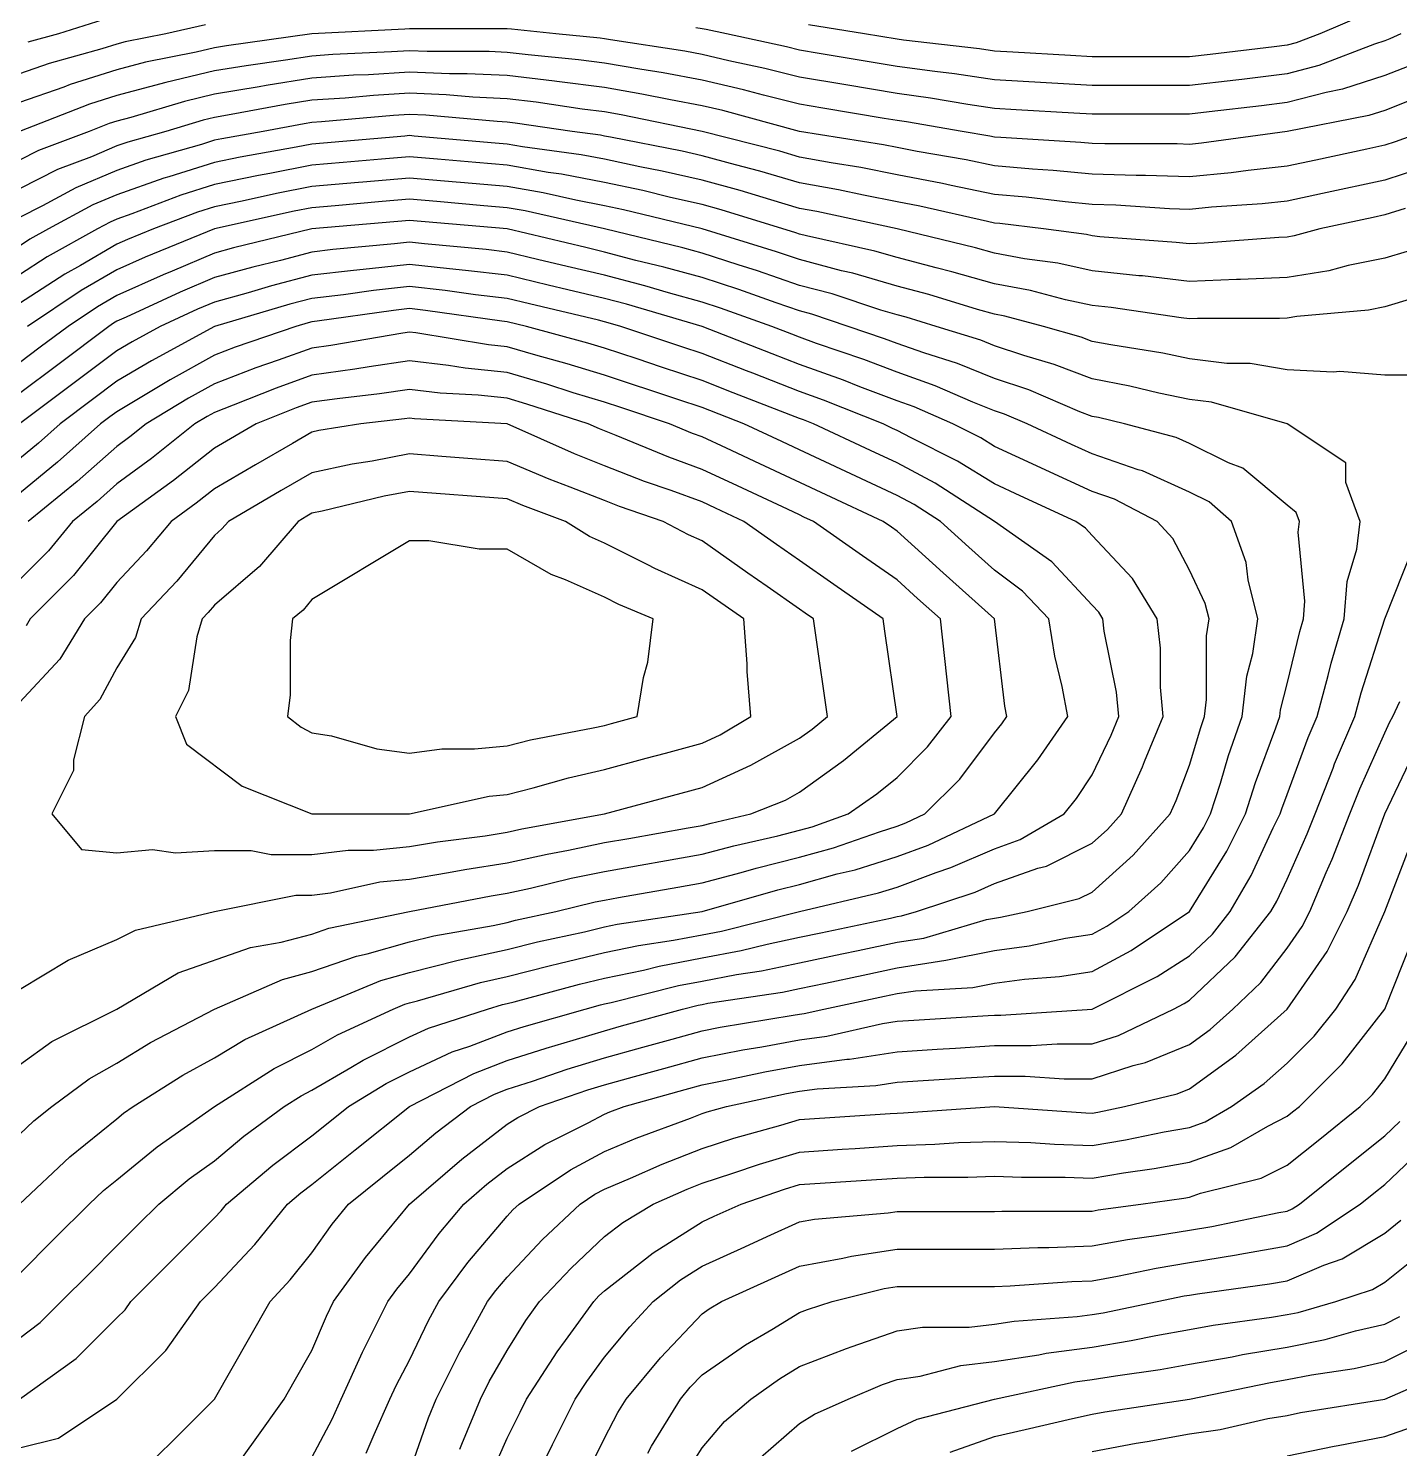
# Model space of a CAD drawing. Header units: inches. Extents: x 794995 to 811195, y 2485918 to 2508058.
# Drawn here: x 806457.9 to 806879.7, y 2499403.1 to 2499840 of the extents above; entities that cross this region are included whole.
import ezdxf

# ---------------------------------------------------------------- set-up
doc = ezdxf.new("R2010")
doc.units = ezdxf.units.IN
doc.header["$MEASUREMENT"] = 0
doc.layers.add('contour', color=7, linetype='Continuous')

msp = doc.modelspace()

# ---------------------------------------------------------------- linework, layer by layer
at = {"layer": 'contour'}
for points in [[(806480.87, 2499842.65), (806467.16, 2499838.36), (806457.77, 2499835.75)], [(806869.16, 2499844.36), (806855.16, 2499838.36), (806847.95, 2499835.57), (806845.16, 2499834.83), (806841.16, 2499834.36), (806821.47, 2499832.05), (806815.16, 2499831.3), (806785.16, 2499831.3), (806778.49, 2499831.69), (806760.78, 2499832.74), (806755.16, 2499833.07), (806750.54, 2499833.75), (806727.09, 2499836.43), (806725.16, 2499836.7), (806715.16, 2499838.36), (806697.89, 2499841.09)], [(806512.37, 2499841.15), (806500.16, 2499838.36), (806487.66, 2499835.86), (806485.16, 2499835.2), (806480.54, 2499833.75), (806464.29, 2499829.23), (806455.16, 2499826.01)], [(806884.39, 2499829.13), (806875.16, 2499825.5), (806862.19, 2499821.33), (806857.16, 2499820.36), (806845.16, 2499817.19), (806837.26, 2499816.26), (806821.16, 2499814.36), (806815.16, 2499813.66), (806785.16, 2499813.66), (806779.53, 2499813.99), (806761.83, 2499815.03), (806755.16, 2499815.42), (806746.88, 2499816.64), (806735.4, 2499818.61), (806725.16, 2499820.03), (806709.44, 2499822.65), (806695.16, 2499825.03), (806684.49, 2499827.69), (806673.44, 2499830.09), (806665.16, 2499832.05), (806659.83, 2499833.03), (806636.98, 2499836.54), (806635.16, 2499836.86), (806633.83, 2499837.03), (806620.16, 2499838.36), (806606.55, 2499839.76), (806605.16, 2499839.86), (806603.62, 2499839.9), (806576.7, 2499839.9), (806575.16, 2499839.94), (806573.7, 2499839.82), (806545.16, 2499838.36), (806518.83, 2499834.69), (806515.16, 2499834.08), (806509.53, 2499832.74), (806493.91, 2499829.61), (806485.16, 2499827.31), (806470.76, 2499822.76), (806468.79, 2499822), (806455.16, 2499817.19)], [(806880.16, 2499838.36), (806876.7, 2499836.82), (806875.16, 2499836.22), (806872, 2499835.2), (806854.93, 2499828.59), (806845.16, 2499826.01), (806831.16, 2499824.36), (806829.37, 2499824.15), (806815.16, 2499822.48), (806785.16, 2499822.48), (806755.16, 2499824.24), (806742.85, 2499826.05), (806736.77, 2499826.75), (806725.16, 2499828.36), (806716.59, 2499829.79), (806701.16, 2499832.36), (806695.16, 2499833.36), (806691.16, 2499834.36), (806672.66, 2499838.36), (806666.46, 2499839.67), (806665.16, 2499839.94), (806663.28, 2499840.24)], [(806885.75, 2499818.95), (806875.16, 2499814.79), (806870.29, 2499813.23), (806845.16, 2499808.36), (806818.8, 2499804.72), (806815.16, 2499804.36), (806811.29, 2499804.49), (806789.03, 2499804.49), (806785.16, 2499804.61), (806781.73, 2499804.93), (806757.09, 2499806.43), (806755.16, 2499806.6), (806753.7, 2499806.9), (806745.16, 2499808.36), (806728.08, 2499811.29), (806725.16, 2499811.69), (806721.16, 2499812.36), (806702.3, 2499815.5), (806695.16, 2499816.69), (806684.05, 2499819.47), (806677.92, 2499821.13), (806665.16, 2499824.15), (806653.16, 2499826.36), (806646.07, 2499827.45), (806635.16, 2499829.36), (806627.16, 2499830.36), (806611.64, 2499831.87), (806605.16, 2499832.65), (806599.7, 2499832.91), (806580.61, 2499832.91), (806575.16, 2499833.14), (806569.58, 2499832.78), (806551.54, 2499831.98), (806545.16, 2499831.54), (806537.05, 2499830.25), (806524.96, 2499828.57), (806515.16, 2499826.93), (806500.16, 2499823.36), (806485.16, 2499819.41), (806476.76, 2499816.76), (806455.16, 2499808.36)], [(806887.16, 2499808.36), (806878.4, 2499805.12), (806875.16, 2499804.08), (806869.7, 2499802.91), (806853.98, 2499799.54), (806845.16, 2499797.65), (806833.16, 2499796.36), (806827.89, 2499795.63), (806815.16, 2499794.36), (806801.61, 2499794.81), (806798.71, 2499794.81), (806785.16, 2499795.24), (806773.16, 2499796.36), (806766.77, 2499796.75), (806755.16, 2499797.77), (806746.38, 2499799.58), (806731.37, 2499802.15), (806725.16, 2499803.36), (806720.97, 2499804.18), (806695.16, 2499808.36), (806671.54, 2499814.74), (806665.16, 2499816.26), (806655.48, 2499818.04), (806646.65, 2499819.85), (806635.16, 2499821.86), (806620.49, 2499823.69), (806619.75, 2499823.77), (806605.16, 2499825.5), (806592.89, 2499826.09), (806587.43, 2499826.09), (806575.16, 2499826.62), (806562.6, 2499825.8), (806557.92, 2499825.6), (806545.16, 2499824.72), (806531.04, 2499822.48), (806528.87, 2499822.08), (806515.16, 2499819.79), (806505.93, 2499817.59), (806489.45, 2499812.65), (806485.16, 2499811.52), (806482.76, 2499810.76), (806476.59, 2499808.36), (806461.04, 2499802.48), (806455.16, 2499799.54)], [(806886.51, 2499797.01), (806875.16, 2499793.36), (806856.07, 2499789.27), (806845.16, 2499786.93), (806837.42, 2499786.1), (806821.83, 2499785.03), (806815.16, 2499784.36), (806808.95, 2499784.57), (806792.43, 2499785.63), (806785.16, 2499785.86), (806776.88, 2499786.64), (806764.89, 2499788.09), (806755.16, 2499788.95), (806741.83, 2499791.7), (806739.11, 2499792.31), (806725.16, 2499795.03), (806714, 2499797.2), (806704.84, 2499798.68), (806695.16, 2499800.47), (806689.04, 2499802.24), (806665.16, 2499808.36), (806640.27, 2499813.47), (806635.16, 2499814.36), (806628.3, 2499815.22), (806614.09, 2499817.3), (806605.16, 2499818.36), (806594.66, 2499818.86), (806586.41, 2499819.61), (806575.16, 2499820.1), (806564.14, 2499819.38), (806555.4, 2499818.61), (806545.16, 2499817.91), (806536.92, 2499816.6), (806520.3, 2499813.5), (806515.16, 2499812.65), (806511.7, 2499811.82), (806500.16, 2499808.36), (806488.49, 2499805.03), (806485.16, 2499803.86), (806477.33, 2499800.54), (806466.92, 2499796.6), (806455.16, 2499790.71)], [(806881.47, 2499784.68), (806875.16, 2499782.65), (806871.63, 2499781.89), (806855.16, 2499778.36), (806847.3, 2499776.22), (806845.16, 2499775.86), (806842.55, 2499775.75), (806819.6, 2499773.92), (806815.16, 2499773.75), (806811.02, 2499774.22), (806787.56, 2499775.96), (806785.16, 2499776.22), (806783.39, 2499776.6), (806770.16, 2499778.36), (806756.78, 2499779.98), (806755.16, 2499780.13), (806752.94, 2499780.58), (806732.14, 2499785.34), (806725.16, 2499786.69), (806714.81, 2499788.71), (806707.16, 2499790.36), (806695.16, 2499792.57), (806682.91, 2499796.12), (806675.5, 2499798.02), (806665.16, 2499800.86), (806659.04, 2499802.24), (806636.98, 2499806.54), (806635.16, 2499806.93), (806633.96, 2499807.16), (806625.16, 2499808.36), (806607.71, 2499810.91), (806605.16, 2499811.22), (806602.16, 2499811.36), (806580.16, 2499813.36), (806575.16, 2499813.58), (806570.26, 2499813.26), (806548.08, 2499811.29), (806545.16, 2499811.09), (806542.81, 2499810.71), (806530.16, 2499808.36), (806517.42, 2499806.1), (806515.16, 2499805.63), (806511.16, 2499804.36), (806494.05, 2499799.47), (806485.16, 2499796.36), (806472.53, 2499790.99), (806462.22, 2499785.42), (806455.16, 2499781.89)], [(806882.08, 2499771.44), (806875.16, 2499769.36), (806863.91, 2499767.11), (806858.02, 2499765.5), (806845.16, 2499763.36), (806830.76, 2499762.76), (806829.56, 2499762.76), (806815.16, 2499762.21), (806800.68, 2499763.88), (806799.56, 2499763.96), (806785.16, 2499765.5), (806774.57, 2499767.77), (806764.39, 2499769.13), (806755.16, 2499770.86), (806749.31, 2499772.51), (806725.16, 2499778.36), (806700.49, 2499783.69), (806695.16, 2499784.68), (806686.27, 2499787.25), (806676.92, 2499790.13), (806665.16, 2499793.36), (806652.91, 2499796.12), (806646.07, 2499797.45), (806635.16, 2499799.79), (806627.96, 2499801.16), (806609.9, 2499803.62), (806605.16, 2499804.45), (806601.56, 2499804.76), (806576.59, 2499806.93), (806575.16, 2499807.06), (806573.73, 2499806.93), (806548.76, 2499804.76), (806545.16, 2499804.45), (806540.29, 2499803.5), (806523.08, 2499800.44), (806515.16, 2499798.82), (806501.16, 2499794.36), (806499.6, 2499793.92), (806485.16, 2499788.86), (806477.79, 2499785.73), (806464.16, 2499778.36), (806458.37, 2499775.15), (806455.16, 2499773.07)], [(806883.73, 2499756.93), (806875.16, 2499754.36), (806870.16, 2499753.36), (806848.16, 2499751.36), (806845.16, 2499750.86), (806842.76, 2499750.76), (806817.56, 2499750.76), (806815.16, 2499750.67), (806812.55, 2499750.97), (806790.97, 2499754.17), (806785.16, 2499754.79), (806776.98, 2499756.54), (806766.21, 2499759.41), (806755.16, 2499761.49), (806741.99, 2499765.19), (806737.16, 2499766.36), (806725.16, 2499769.54), (806718.34, 2499771.54), (806697.3, 2499776.22), (806695.16, 2499776.78), (806693.98, 2499777.18), (806671.04, 2499784.24), (806665.16, 2499785.86), (806655.48, 2499788.04), (806646.92, 2499790.13), (806635.16, 2499792.65), (806621.96, 2499795.16), (806617.79, 2499795.73), (806605.16, 2499797.93), (806595.56, 2499798.76), (806583.73, 2499799.79), (806575.16, 2499800.54), (806566.59, 2499799.79), (806554.76, 2499798.76), (806545.16, 2499797.93), (806532.19, 2499795.39), (806528.74, 2499794.78), (806515.16, 2499792), (806504.81, 2499788.71), (806489.77, 2499782.98), (806485.16, 2499781.36), (806483.05, 2499780.47), (806479.16, 2499778.36), (806463.73, 2499769.79), (806455.16, 2499764.24)], [(806905.16, 2499733.36), (806875.16, 2499733.36), (806861.31, 2499734.51), (806859.28, 2499734.24), (806845.16, 2499735.03), (806833.73, 2499736.93), (806826.59, 2499736.93), (806815.16, 2499738.36), (806806.88, 2499740.09), (806790.87, 2499742.65), (806785.16, 2499743.75), (806781.83, 2499745.03), (806770.16, 2499748.36), (806758.32, 2499751.52), (806755.16, 2499752.11), (806749.94, 2499753.58), (806734.93, 2499758.13), (806725.16, 2499760.71), (806711.52, 2499764.72), (806708.02, 2499765.5), (806695.16, 2499768.89), (806688.1, 2499771.3), (806665.16, 2499778.36), (806641.04, 2499784.24), (806635.16, 2499785.5), (806626.34, 2499787.19), (806616.27, 2499789.47), (806605.16, 2499791.4), (806590.87, 2499792.65), (806589.56, 2499792.76), (806575.16, 2499794.01), (806560.76, 2499792.76), (806559.44, 2499792.65), (806545.16, 2499791.4), (806534.25, 2499789.27), (806523.73, 2499786.93), (806515.16, 2499785.18), (806509.99, 2499783.53), (806496.41, 2499778.36), (806488.43, 2499775.09), (806485.16, 2499773.62), (806473.91, 2499767.11), (806469.09, 2499764.43), (806455.16, 2499755.42)], [(806515.16, 2499388.36), (806527.66, 2499405.86), (806536.59, 2499418.36), (806539.7, 2499423.82), (806545.16, 2499433.36), (806549.6, 2499443.92), (806551.83, 2499448.36), (806561.61, 2499461.91), (806575.16, 2499478.36), (806591.31, 2499492.21), (806605.16, 2499502.91), (806608.49, 2499505.03), (806615.16, 2499508.36), (806630.05, 2499513.47), (806635.16, 2499515.03), (806644.39, 2499517.59), (806653.42, 2499520.1), (806665.16, 2499523.36), (806677.72, 2499525.8), (806683.55, 2499526.75), (806695.16, 2499528.89), (806703.53, 2499529.99), (806720.71, 2499533.92), (806725.16, 2499534.61), (806728.69, 2499534.83), (806753.16, 2499536.36), (806755.16, 2499536.49), (806757.03, 2499536.49), (806785.16, 2499538.36), (806805.16, 2499548.36), (806815.16, 2499554.72), (806822.14, 2499561.38), (806827.66, 2499568.36), (806834.11, 2499579.41), (806840.87, 2499594.08), (806843.02, 2499598.36), (806843.54, 2499599.98), (806845.16, 2499604.36), (806851.64, 2499621.87), (806854.39, 2499628.36), (806857.79, 2499640.99), (806858.71, 2499644.81), (806862.66, 2499658.36), (806863.62, 2499669.9), (806866.59, 2499679.79), (806867.66, 2499688.36), (806863.16, 2499700.36), (806863.16, 2499706.36), (806845.16, 2499718.36), (806821.83, 2499725.03), (806815.16, 2499725.86), (806805.69, 2499727.84), (806796.77, 2499729.97), (806785.16, 2499732.21), (806773.49, 2499736.69), (806764.16, 2499739.36), (806755.16, 2499742.36), (806750.87, 2499744.08), (806737.16, 2499748.36), (806727.95, 2499751.15), (806725.16, 2499751.89), (806720.16, 2499753.36), (806705.16, 2499758.36), (806695.16, 2499760.99), (806682.22, 2499765.42), (806676.27, 2499767.25), (806665.16, 2499770.86), (806659.28, 2499772.48), (806635.16, 2499778.36), (806610.71, 2499783.92), (806605.16, 2499784.88), (806598.02, 2499785.5), (806583.56, 2499786.76), (806575.16, 2499787.49), (806566.76, 2499786.76), (806552.3, 2499785.5), (806545.16, 2499784.88), (806539.7, 2499783.82), (806515.16, 2499778.36), (806493.89, 2499769.63), (806485.16, 2499765.73), (806474.16, 2499759.36), (806457.66, 2499748.36)], [(806485.16, 2499388.36), (806515.16, 2499418.36), (806526.07, 2499437.45), (806532.3, 2499448.36), (806538.49, 2499455.03), (806545.16, 2499463.36), (806551.37, 2499472.15), (806556.41, 2499478.36), (806566.83, 2499486.69), (806575.16, 2499493.36), (806583.27, 2499500.25), (806593.91, 2499508.36), (806601.33, 2499512.19), (806605.16, 2499513.66), (806612.98, 2499516.19), (806623.67, 2499519.85), (806635.16, 2499523.36), (806646.9, 2499526.62), (806655.93, 2499529.13), (806665.16, 2499531.69), (806670.74, 2499532.78), (806693.22, 2499536.43), (806695.16, 2499536.78), (806696.55, 2499536.97), (806702.66, 2499538.36), (806721.25, 2499542.27), (806725.16, 2499543.1), (806730.78, 2499543.99), (806748.49, 2499545.03), (806755.16, 2499546.36), (806764.39, 2499547.59), (806775.16, 2499548.36), (806785.16, 2499549.9), (806797.16, 2499556.36), (806815.16, 2499568.36), (806826.59, 2499586.93), (806832.3, 2499598.36), (806835.43, 2499608.09), (806841.63, 2499624.83), (806842.85, 2499628.36), (806843.09, 2499630.43), (806845.16, 2499638.36), (806849.03, 2499654.49), (806850.16, 2499658.36), (806850.61, 2499663.82), (806848.49, 2499685.03), (806848.91, 2499688.36), (806847.89, 2499691.09), (806845.16, 2499693.36), (806831.52, 2499704.72), (806827.16, 2499706.36), (806815.16, 2499712.36), (806811.02, 2499714.22), (806795.16, 2499718.36), (806787.09, 2499720.3), (806785.16, 2499720.67), (806781.41, 2499722.11), (806765.66, 2499728.86), (806755.16, 2499732.36), (806743.73, 2499736.93), (806733.34, 2499740.18), (806725.16, 2499743.07), (806721.33, 2499744.53), (806710.16, 2499748.36), (806698.91, 2499752.11), (806695.16, 2499753.1), (806687.96, 2499755.56), (806676.48, 2499759.68), (806665.16, 2499763.36), (806653.39, 2499766.6), (806644.84, 2499768.68), (806635.16, 2499771.22), (806629.39, 2499772.59), (806605.16, 2499778.36), (806575.16, 2499780.97), (806545.16, 2499778.36), (806521.04, 2499772.48), (806515.16, 2499770.86), (806502.12, 2499765.32), (806499.34, 2499764.18), (806485.16, 2499757.84), (806479.16, 2499754.36), (806470.16, 2499748.36), (806461.59, 2499741.93), (806455.16, 2499737.11)], [(806455.16, 2499403.36), (806467.16, 2499406.36), (806485.16, 2499418.36), (806500.16, 2499433.36), (806510.87, 2499448.36), (806513.02, 2499450.5), (806515.16, 2499452.65), (806527.57, 2499465.95), (806537.66, 2499478.36), (806541.73, 2499481.79), (806545.16, 2499484.36), (806558.49, 2499495.03), (806575.16, 2499508.36), (806594.95, 2499518.57), (806605.16, 2499522.48), (806617.16, 2499526.36), (806625.56, 2499528.76), (806635.16, 2499531.69), (806640.38, 2499533.14), (806659.16, 2499538.36), (806663.96, 2499539.56), (806665.16, 2499539.79), (806666.92, 2499540.13), (806689.94, 2499543.58), (806695.16, 2499544.68), (806703.16, 2499546.36), (806714.72, 2499548.8), (806725.16, 2499550.99), (806740.16, 2499553.36), (806755.16, 2499556.36), (806765.75, 2499557.77), (806776.98, 2499560.18), (806785.16, 2499561.44), (806789.66, 2499563.86), (806796.41, 2499568.36), (806806.34, 2499577.19), (806815.16, 2499587.11), (806819.45, 2499594.08), (806821.59, 2499598.36), (806824.63, 2499607.84), (806827.16, 2499616.36), (806831.31, 2499628.36), (806832.74, 2499640.77), (806834.57, 2499647.77), (806836.16, 2499658.36), (806833.16, 2499670.36), (806832.53, 2499675.73), (806828.02, 2499688.36), (806821.16, 2499694.36), (806815.16, 2499697.36), (806800.68, 2499703.88), (806799.28, 2499704.24), (806785.16, 2499709.13), (806778.84, 2499712.05), (806765.16, 2499718.36), (806758.16, 2499721.36), (806755.16, 2499722.36), (806748.49, 2499725.03), (806736.9, 2499730.1), (806725.16, 2499734.24), (806714.95, 2499738.15), (806700.38, 2499743.14), (806695.16, 2499745.03), (806692.76, 2499745.96), (806686.59, 2499748.36), (806670.82, 2499754.02), (806665.16, 2499755.86), (806654.81, 2499758.71), (806647.61, 2499760.81), (806635.16, 2499764.08), (806623.62, 2499766.82), (806614.53, 2499768.99), (806605.16, 2499771.22), (806598.78, 2499771.98), (806579.77, 2499773.75), (806575.16, 2499774.27), (806570.54, 2499773.75), (806551.54, 2499771.98), (806545.16, 2499771.22), (806535.48, 2499768.68), (806526.92, 2499766.6), (806515.16, 2499763.36), (806504.63, 2499758.89), (806488.02, 2499751.22), (806485.16, 2499749.94), (806484.16, 2499749.36), (806482.66, 2499748.36), (806466.95, 2499736.58), (806455.16, 2499727.74)], [(806455.16, 2499418.36), (806472.66, 2499430.86), (806485.16, 2499443.36), (806487.66, 2499445.86), (806489.45, 2499448.36), (806502.3, 2499461.22), (806515.16, 2499474.08), (806517.23, 2499476.29), (806518.91, 2499478.36), (806533.16, 2499490.36), (806545.16, 2499499.36), (806550.16, 2499503.36), (806556.41, 2499508.36), (806568.02, 2499515.5), (806575.16, 2499519.08), (806588.33, 2499525.19), (806593.73, 2499526.93), (806605.16, 2499531.3), (806610.49, 2499533.03), (806629.16, 2499538.36), (806633.88, 2499539.64), (806635.16, 2499539.94), (806637.16, 2499540.36), (806657.96, 2499545.56), (806665.16, 2499546.93), (806675.75, 2499548.95), (806683.42, 2499550.1), (806695.16, 2499552.57), (806708.2, 2499555.32), (806713.16, 2499556.36), (806725.16, 2499558.89), (806733.34, 2499560.18), (806752.66, 2499565.86), (806755.16, 2499566.36), (806756.92, 2499566.6), (806765.16, 2499568.36), (806781.16, 2499572.36), (806785.16, 2499574.36), (806797.79, 2499585.73), (806809.16, 2499598.36), (806811.02, 2499602.5), (806815.16, 2499613.36), (806818.59, 2499624.93), (806819.77, 2499628.36), (806820.38, 2499633.58), (806820.38, 2499653.14), (806821.16, 2499658.36), (806819.96, 2499663.16), (806815.16, 2499673.36), (806809.94, 2499683.14), (806805.16, 2499688.36), (806792.02, 2499695.22), (806785.16, 2499697.59), (806770.95, 2499704.15), (806768.02, 2499705.5), (806755.16, 2499711.44), (806750.87, 2499714.08), (806742.3, 2499718.36), (806730.38, 2499723.58), (806725.16, 2499725.42), (806713.73, 2499729.79), (806708.63, 2499731.83), (806695.16, 2499736.69), (806686.76, 2499739.96), (806665.16, 2499748.36), (806641.95, 2499755.15), (806635.16, 2499756.93), (806623.91, 2499759.61), (806617.85, 2499761.05), (806605.16, 2499764.08), (806592.39, 2499765.6), (806587.47, 2499766.05), (806575.16, 2499767.45), (806562.85, 2499766.05), (806557.92, 2499765.6), (806545.16, 2499764.08), (806532.71, 2499760.81), (806525.5, 2499758.71), (806515.16, 2499755.86), (806509.9, 2499753.62), (806498.49, 2499748.36), (806489.86, 2499743.66), (806485.16, 2499740.86), (806455.16, 2499718.36)], [(806455.16, 2499437.11), (806461.59, 2499441.93), (806468.02, 2499448.36), (806476.59, 2499456.93), (806485.16, 2499465.5), (806491.59, 2499471.93), (806498.02, 2499478.36), (806507.42, 2499486.1), (806515.16, 2499491.7), (806524.25, 2499499.27), (806536.59, 2499508.36), (806541.83, 2499511.69), (806545.16, 2499513.36), (806557.16, 2499520.36), (806560.87, 2499522.65), (806575.16, 2499529.79), (806581.01, 2499532.51), (806599.16, 2499538.36), (806603.79, 2499539.72), (806605.16, 2499540.03), (806607.38, 2499540.58), (806627.5, 2499546.02), (806635.16, 2499547.84), (806647.16, 2499550.36), (806651.96, 2499551.56), (806665.16, 2499554.08), (806677.16, 2499556.36), (806685.16, 2499558.36), (806695.16, 2499560.47), (806701.68, 2499561.84), (806723.16, 2499566.36), (806725.16, 2499566.78), (806726.52, 2499567), (806731.16, 2499568.36), (806749.16, 2499574.36), (806755.16, 2499576.93), (806768.49, 2499581.7), (806771.16, 2499582.36), (806785.16, 2499589.36), (806789.9, 2499593.62), (806794.16, 2499598.36), (806800.68, 2499612.84), (806801.31, 2499614.51), (806806.98, 2499628.36), (806806.16, 2499637.36), (806806.16, 2499649.36), (806805.16, 2499658.36), (806797.57, 2499670.77), (806785.16, 2499684.08), (806783.09, 2499686.29), (806780.16, 2499688.36), (806763.05, 2499696.26), (806755.16, 2499699.9), (806743.73, 2499706.93), (806729.45, 2499714.08), (806725.16, 2499716.36), (806723.79, 2499717), (806720.87, 2499718.36), (806702.51, 2499725.71), (806695.16, 2499728.36), (806680.76, 2499733.96), (806678.79, 2499734.72), (806665.16, 2499740.03), (806658.91, 2499742.11), (806640.16, 2499748.36), (806636.29, 2499749.49), (806635.16, 2499749.79), (806633.28, 2499750.24), (806612.08, 2499755.28), (806605.16, 2499756.93), (806595.43, 2499758.09), (806586.18, 2499759.38), (806575.16, 2499760.63), (806564.14, 2499759.38), (806554.89, 2499758.09), (806545.16, 2499756.93), (806538.37, 2499755.15), (806515.16, 2499748.36), (806495.75, 2499737.77), (806485.16, 2499731.49), (806477.66, 2499725.86), (806467.66, 2499718.36), (806461.04, 2499712.48), (806455.16, 2499707.65)], [(806455.16, 2499456.93), (806465.87, 2499467.65), (806476.59, 2499478.36), (806481.02, 2499482.5), (806485.16, 2499485.86), (806497.57, 2499495.95), (806515.16, 2499508.36), (806533.49, 2499520.03), (806545.16, 2499525.86), (806553.05, 2499530.47), (806570.16, 2499538.36), (806573.7, 2499539.82), (806575.16, 2499540.24), (806577.66, 2499540.86), (806596.98, 2499546.54), (806605.16, 2499548.36), (806618.49, 2499551.7), (806621.12, 2499552.4), (806635.16, 2499555.73), (806645.59, 2499557.93), (806656.34, 2499559.54), (806665.16, 2499561.22), (806671.16, 2499562.36), (806695.16, 2499568.36), (806719.44, 2499574.08), (806725.16, 2499575.86), (806737.16, 2499580.36), (806741.66, 2499581.86), (806755.16, 2499587.65), (806763.05, 2499590.47), (806776.59, 2499598.36), (806780.36, 2499603.16), (806785.16, 2499610.36), (806790.97, 2499622.56), (806793.34, 2499628.36), (806792.66, 2499635.86), (806788.91, 2499654.61), (806788.49, 2499658.36), (806787.23, 2499660.43), (806785.16, 2499662.65), (806772.74, 2499675.95), (806755.16, 2499688.36), (806736.9, 2499700.1), (806725.16, 2499706.36), (806716.98, 2499710.18), (806699.45, 2499718.36), (806696.38, 2499719.59), (806695.16, 2499720.03), (806692.43, 2499721.09), (806674.76, 2499727.96), (806665.16, 2499731.7), (806652.66, 2499735.86), (806645.16, 2499738.36), (806635.16, 2499741.69), (806630.05, 2499743.25), (806611.16, 2499748.36), (806605.16, 2499749.79), (806603.54, 2499749.98), (806580.06, 2499753.26), (806575.16, 2499753.82), (806570.26, 2499753.26), (806546.78, 2499749.98), (806545.16, 2499749.79), (806544.03, 2499749.49), (806540.16, 2499748.36), (806521.54, 2499741.98), (806515.16, 2499739.54), (806501.57, 2499731.95), (806494.39, 2499727.59), (806485.16, 2499722.11), (806483.02, 2499720.5), (806480.16, 2499718.36), (806466.92, 2499706.6), (806455.16, 2499696.93)], [(806455.16, 2499478.36), (806470.68, 2499492.84), (806485.16, 2499504.61), (806487.23, 2499506.29), (806490.16, 2499508.36), (806505.48, 2499518.04), (806515.16, 2499523.36), (806524.53, 2499528.99), (806545.16, 2499538.36), (806566.38, 2499547.14), (806575.16, 2499549.61), (806590.16, 2499553.36), (806605.16, 2499556.69), (806614.49, 2499559.03), (806628.95, 2499562.15), (806635.16, 2499563.62), (806639.07, 2499564.45), (806665.16, 2499568.36), (806688.49, 2499575.03), (806695.16, 2499576.69), (806706.7, 2499579.9), (806712.3, 2499581.22), (806725.16, 2499585.24), (806734.7, 2499588.82), (806755.16, 2499598.36), (806768.49, 2499615.03), (806777.66, 2499628.36), (806775.93, 2499637.59), (806773.73, 2499646.93), (806771.83, 2499658.36), (806763.73, 2499666.93), (806755.16, 2499673.36), (806747.26, 2499680.47), (806738.49, 2499688.36), (806730.38, 2499693.58), (806725.16, 2499696.36), (806695.16, 2499710.36), (806689.7, 2499712.91), (806678.02, 2499718.36), (806665.16, 2499723.36), (806657.66, 2499725.86), (806635.16, 2499733.36), (806623.67, 2499736.87), (806614.05, 2499739.47), (806605.16, 2499742.05), (806599.44, 2499742.65), (806577.16, 2499746.36), (806575.16, 2499746.6), (806573.09, 2499746.29), (806551.01, 2499742.51), (806545.16, 2499741.69), (806534.72, 2499737.93), (806527.92, 2499735.6), (806515.16, 2499730.71), (806507.23, 2499726.29), (806494.16, 2499718.36), (806489.16, 2499714.36), (806485.16, 2499711.44), (806472.91, 2499700.61), (806457.89, 2499688.36)], [(806455.16, 2499499.79), (806459.6, 2499503.92), (806465.16, 2499508.36), (806476.59, 2499516.93), (806485.16, 2499521.7), (806495.5, 2499528.02), (806515.16, 2499538.36), (806536.07, 2499547.45), (806545.16, 2499549.9), (806558.87, 2499554.65), (806562.12, 2499555.32), (806575.16, 2499558.99), (806582.66, 2499560.86), (806600.87, 2499564.08), (806605.16, 2499565.03), (806607.82, 2499565.69), (806620.16, 2499568.36), (806632.23, 2499571.29), (806635.16, 2499571.89), (806639.45, 2499572.65), (806657.66, 2499575.86), (806665.16, 2499577.19), (806677.16, 2499580.36), (806681.83, 2499581.7), (806695.16, 2499585.03), (806705.59, 2499587.93), (806719.7, 2499592.91), (806725.16, 2499594.61), (806727.89, 2499595.63), (806733.73, 2499598.36), (806744.45, 2499609.08), (806755.16, 2499623.36), (806757.38, 2499626.14), (806758.91, 2499628.36), (806758.32, 2499631.52), (806755.16, 2499658.36), (806739.37, 2499672.57), (806725.16, 2499685.36), (806723.39, 2499686.6), (806720.87, 2499688.36), (806703.34, 2499696.54), (806682.89, 2499706.09), (806672.66, 2499710.86), (806665.16, 2499714.36), (806662.23, 2499715.43), (806655.16, 2499718.36), (806640.16, 2499723.36), (806635.16, 2499725.03), (806625.56, 2499727.96), (806617.4, 2499730.61), (806605.16, 2499734.15), (806592.3, 2499735.5), (806587.16, 2499736.36), (806575.16, 2499737.77), (806562.74, 2499735.95), (806558.33, 2499735.19), (806545.16, 2499733.36), (806534.14, 2499729.38), (806520.87, 2499724.08), (806515.16, 2499721.89), (806512.89, 2499720.63), (806509.16, 2499718.36), (806495.82, 2499707.69), (806485.16, 2499699.9), (806479.04, 2499694.48), (806471.52, 2499688.36), (806464.16, 2499679.36), (806455.16, 2499670.36)], [(806455.16, 2499521.22), (806465.16, 2499528.36), (806485.16, 2499538.36), (806504.05, 2499549.47), (806526.27, 2499557.25), (806535.69, 2499558.89), (806545.16, 2499561.44), (806550.3, 2499563.22), (806575.16, 2499568.36), (806600.29, 2499573.23), (806605.16, 2499573.99), (806612.36, 2499575.56), (806624.91, 2499578.61), (806635.16, 2499580.71), (806665.16, 2499586.01), (806674.93, 2499588.59), (806688.49, 2499591.69), (806695.16, 2499593.36), (806699.07, 2499594.45), (806710.16, 2499598.36), (806718.95, 2499604.57), (806725.16, 2499609.61), (806734.53, 2499618.99), (806741.83, 2499628.36), (806738.49, 2499658.36), (806731.47, 2499664.68), (806725.16, 2499670.36), (806714.57, 2499677.77), (806699.45, 2499688.36), (806696.52, 2499689.72), (806695.16, 2499690.36), (806691.41, 2499692.11), (806676.07, 2499699.27), (806665.16, 2499704.36), (806654.91, 2499708.12), (806638.69, 2499714.83), (806635.16, 2499716.22), (806633.62, 2499716.82), (806630.16, 2499718.36), (806611.28, 2499724.48), (806605.16, 2499726.26), (806596.34, 2499727.19), (806584.63, 2499727.84), (806575.16, 2499728.95), (806565.93, 2499727.59), (806552.9, 2499726.1), (806545.16, 2499725.03), (806540.26, 2499723.26), (806528.02, 2499718.36), (806515.16, 2499710.86), (806502.6, 2499700.92), (806485.16, 2499688.36), (806471.83, 2499671.7), (806458.49, 2499658.36), (806457.23, 2499656.29)], [(806455.16, 2499544.36), (806470.16, 2499553.36), (806485.16, 2499559.79), (806490.87, 2499562.65), (806515.16, 2499568.36), (806540.16, 2499573.36), (806545.16, 2499573.36), (806550.87, 2499574.08), (806566.07, 2499577.45), (806575.16, 2499578.36), (806587.16, 2499580.36), (806592.19, 2499581.33), (806605.16, 2499583.36), (806617.47, 2499586.05), (806624.05, 2499587.25), (806635.16, 2499589.54), (806642.66, 2499590.86), (806660.87, 2499594.08), (806665.16, 2499594.83), (806667.95, 2499595.57), (806680.16, 2499598.36), (806690.87, 2499602.65), (806695.16, 2499605.03), (806708.71, 2499614.81), (806725.16, 2499628.36), (806721.41, 2499654.61), (806720.87, 2499658.36), (806705.75, 2499668.95), (806695.16, 2499676.36), (806688.1, 2499681.3), (806678.02, 2499688.36), (806669.25, 2499692.45), (806665.16, 2499694.36), (806655.69, 2499697.84), (806647.47, 2499700.67), (806635.16, 2499705.5), (806625.93, 2499709.13), (806605.16, 2499718.36), (806576.74, 2499719.94), (806575.16, 2499720.13), (806573.62, 2499719.9), (806560.16, 2499718.36), (806547.23, 2499716.29), (806545.16, 2499715.86), (806539.16, 2499712.36), (806527.79, 2499705.73), (806515.16, 2499698.36), (806509.58, 2499693.94), (806501.83, 2499688.36), (806494.25, 2499679.27), (806485.16, 2499669.61), (806480.16, 2499663.36), (806475.16, 2499658.36), (806467.57, 2499645.95), (806455.16, 2499632.65)], [(806545.16, 2499400.36), (806551.37, 2499412.15), (806554.16, 2499418.36), (806560.68, 2499432.84), (806561.83, 2499435.03), (806568.49, 2499448.36), (806571.29, 2499452.23), (806575.16, 2499456.93), (806584.25, 2499469.27), (806591.83, 2499478.36), (806599, 2499484.52), (806605.16, 2499489.27), (806616.83, 2499496.69), (806630.16, 2499503.36), (806635.16, 2499506.05), (806636.78, 2499506.74), (806641.16, 2499508.36), (806659.94, 2499513.58), (806665.16, 2499515.03), (806673.44, 2499516.64), (806684.49, 2499519.03), (806695.16, 2499520.99), (806709.7, 2499522.91), (806710.56, 2499522.96), (806725.16, 2499525.24), (806737.51, 2499526.01), (806743.16, 2499526.36), (806755.16, 2499527.11), (806766.41, 2499527.11), (806774.45, 2499527.65), (806785.16, 2499527.65), (806793.27, 2499530.25), (806810.16, 2499538.36), (806813.49, 2499540.03), (806815.16, 2499541.09), (806829.11, 2499554.41), (806840.16, 2499568.36), (806842, 2499571.52), (806845.16, 2499578.36), (806851.31, 2499592.21), (806853.73, 2499598.36), (806859.28, 2499612.48), (806859.75, 2499613.77), (806865.93, 2499628.36), (806867.89, 2499635.63), (806875.16, 2499658.36), (806883.73, 2499679.79)], [(806561.83, 2499401.7), (806564.25, 2499407.45), (806569.16, 2499418.36), (806571.02, 2499422.5), (806575.16, 2499430.36), (806580.97, 2499442.56), (806584.16, 2499448.36), (806593.16, 2499460.36), (806605.16, 2499474.61), (806606.98, 2499476.54), (806608.91, 2499478.36), (806624.66, 2499488.86), (806635.16, 2499494.51), (806644.89, 2499498.63), (806661.63, 2499504.83), (806665.16, 2499506.22), (806666.78, 2499506.74), (806672.66, 2499508.36), (806691.16, 2499512.36), (806695.16, 2499513.1), (806700.61, 2499513.82), (806718.67, 2499514.85), (806725.16, 2499515.86), (806733.16, 2499516.36), (806746.34, 2499517.19), (806755.16, 2499517.74), (806764.53, 2499517.74), (806776.59, 2499516.93), (806785.16, 2499516.93), (806797.79, 2499520.99), (806801.61, 2499521.91), (806815.16, 2499527.45), (806821.47, 2499532.05), (806828.49, 2499538.36), (806837.05, 2499546.47), (806845.16, 2499557.11), (806849.77, 2499563.75), (806852.08, 2499568.36), (806857.16, 2499580.36), (806859.01, 2499584.51), (806864.45, 2499598.36), (806867.47, 2499606.05), (806875.16, 2499623.36), (806876.78, 2499626.74), (806877.66, 2499628.36), (806879.77, 2499632.98)], [(806575.16, 2499395.86), (806580.97, 2499412.56), (806583.34, 2499418.36), (806590.61, 2499432.91), (806591.83, 2499435.03), (806599.16, 2499448.36), (806601.73, 2499451.79), (806605.16, 2499455.86), (806616.07, 2499467.45), (806627.66, 2499478.36), (806632.16, 2499481.36), (806635.16, 2499482.98), (806643.16, 2499486.36), (806652.85, 2499490.67), (806665.16, 2499495.5), (806674.89, 2499498.63), (806689.44, 2499502.65), (806695.16, 2499504.36), (806723.02, 2499506.22), (806725.16, 2499506.36), (806727.09, 2499506.43), (806755.16, 2499508.36), (806783.22, 2499506.43), (806785.16, 2499506.36), (806786.87, 2499506.65), (806795.16, 2499508.36), (806811.29, 2499512.23), (806815.16, 2499513.82), (806829.37, 2499524.15), (806845.16, 2499538.36), (806857.47, 2499556.05), (806863.62, 2499568.36), (806867.05, 2499576.47), (806875.16, 2499598.36), (806884.89, 2499618.63)], [(806590.61, 2499402.91), (806591.31, 2499404.51), (806596.98, 2499418.36), (806599.7, 2499423.82), (806605.16, 2499433.36), (806610.97, 2499442.56), (806615.16, 2499448.36), (806624.87, 2499458.65), (806635.16, 2499468.36), (806640.78, 2499472.74), (806650.16, 2499478.36), (806660.54, 2499482.98), (806665.16, 2499484.79), (806674.63, 2499487.84), (806682.85, 2499490.67), (806695.16, 2499494.36), (806708.28, 2499495.24), (806712.3, 2499495.5), (806725.16, 2499496.36), (806736.77, 2499496.75), (806744.05, 2499497.25), (806755.16, 2499497.65), (806766.27, 2499497.25), (806773.55, 2499496.75), (806785.16, 2499496.36), (806795.44, 2499498.08), (806807.33, 2499500.54), (806815.16, 2499501.93), (806819.9, 2499503.62), (806828.02, 2499508.36), (806838.1, 2499515.42), (806845.16, 2499521.7), (806853.49, 2499530.03), (806860.16, 2499538.36), (806866.07, 2499547.45), (806875.16, 2499568.36), (806883.49, 2499590.03)], [(806599.7, 2499393.82), (806605.16, 2499406.36), (806609.16, 2499414.36), (806611.16, 2499418.36), (806620.61, 2499432.91), (806623.16, 2499436.36), (806631.83, 2499448.36), (806633.45, 2499450.08), (806635.16, 2499451.69), (806650.16, 2499463.36), (806665.16, 2499472.91), (806668.91, 2499474.61), (806677.16, 2499478.36), (806690.54, 2499482.98), (806695.16, 2499484.36), (806725.16, 2499486.36), (806733.44, 2499486.64), (806746.88, 2499486.64), (806755.16, 2499486.93), (806763.44, 2499486.64), (806776.88, 2499486.64), (806785.16, 2499486.36), (806794.76, 2499487.96), (806804.25, 2499489.27), (806815.16, 2499491.22), (806827.79, 2499495.73), (806839.16, 2499502.36), (806845.16, 2499505.36), (806846.83, 2499506.7), (806848.91, 2499508.36), (806862.03, 2499521.49), (806875.16, 2499538.36), (806883.73, 2499559.79)], [(806617.16, 2499400.36), (806619.16, 2499404.36), (806626.16, 2499418.36), (806629.7, 2499423.82), (806635.16, 2499431.22), (806642.9, 2499440.62), (806650.16, 2499448.36), (806658.49, 2499455.03), (806665.16, 2499459.27), (806678.28, 2499465.24), (806685.16, 2499468.36), (806695.16, 2499472.91), (806699.77, 2499473.75), (806722.43, 2499475.63), (806725.16, 2499476.05), (806755.16, 2499476.05), (806757.38, 2499476.14), (806782.94, 2499476.14), (806785.16, 2499476.22), (806786.98, 2499476.54), (806800.16, 2499478.36), (806813.34, 2499480.18), (806815.16, 2499480.5), (806818.49, 2499481.69), (806837.16, 2499486.36), (806845.16, 2499490.36), (806855.16, 2499498.36), (806867.66, 2499508.36), (806871.41, 2499512.11), (806875.16, 2499516.93), (806883.27, 2499530.25)], [(806629.16, 2499394.36), (806635.16, 2499406.36), (806639.3, 2499414.22), (806641.83, 2499418.36), (806652.43, 2499431.09), (806665.16, 2499444.61), (806667.38, 2499446.14), (806671.16, 2499448.36), (806687.66, 2499455.86), (806695.16, 2499459.27), (806708.49, 2499461.7), (806711.16, 2499462.36), (806725.16, 2499464.51), (806755.16, 2499464.51), (806768.49, 2499465.03), (806771.83, 2499465.03), (806785.16, 2499465.5), (806796.07, 2499467.45), (806805.56, 2499468.76), (806815.16, 2499470.36), (806822.02, 2499471.5), (806842.55, 2499475.75), (806845.16, 2499476.22), (806846.66, 2499476.86), (806848.91, 2499478.36), (806863.49, 2499490.03), (806875.16, 2499499.36), (806879.77, 2499503.75)], [(806648.49, 2499401.7), (806649.64, 2499403.88), (806658.49, 2499418.36), (806661.52, 2499422), (806665.16, 2499425.86), (806678.49, 2499435.03), (806686.59, 2499439.79), (806695.16, 2499445.03), (806697.56, 2499445.96), (806705.16, 2499448.36), (806721.16, 2499452.36), (806725.16, 2499452.98), (806755.16, 2499452.98), (806759.96, 2499453.16), (806778.95, 2499454.57), (806785.16, 2499454.79), (806792.98, 2499456.19), (806804.87, 2499458.65), (806815.16, 2499460.36), (806829.56, 2499462.76), (806830.61, 2499462.91), (806845.16, 2499465.5), (806854.16, 2499469.36), (806867.66, 2499478.36), (806871.83, 2499481.69), (806875.16, 2499484.36), (806887.47, 2499496.05)], [(806659.35, 2499394.17), (806665.16, 2499403.36), (806672.08, 2499411.44), (806680.16, 2499418.36), (806688.95, 2499424.57), (806695.16, 2499428.36), (806709.56, 2499433.96), (806711.31, 2499434.51), (806725.16, 2499439.36), (806732.98, 2499440.54), (806747.33, 2499440.54), (806755.16, 2499441.44), (806761.16, 2499442.36), (806780.54, 2499443.75), (806785.16, 2499444.36), (806788.59, 2499444.93), (806805.16, 2499448.36), (806813.45, 2499450.08), (806815.16, 2499450.36), (806817.56, 2499450.76), (806839.7, 2499453.82), (806845.16, 2499454.79), (806856.41, 2499459.61), (806862.03, 2499461.49), (806875.16, 2499469.36), (806880.16, 2499473.36)], [(806683.16, 2499400.36), (806695.16, 2499410.86), (806699.77, 2499413.75), (806710.16, 2499418.36), (806720.71, 2499422.81), (806725.16, 2499424.36), (806732.22, 2499425.42), (806744.81, 2499428.71), (806755.16, 2499429.9), (806768.79, 2499432), (806771.04, 2499432.48), (806785.16, 2499434.36), (806797.16, 2499436.36), (806804.72, 2499437.93), (806815.16, 2499439.79), (806822.43, 2499441.09), (806840.36, 2499443.56), (806845.16, 2499444.36), (806848.49, 2499445.03), (806860.16, 2499448.36), (806871.41, 2499452.11), (806875.16, 2499454.36), (806888.49, 2499465.03)], [(806711.16, 2499402.36), (806725.16, 2499409.36), (806731.37, 2499412.15), (806755.16, 2499418.36), (806779.87, 2499423.66), (806785.16, 2499424.36), (806792.36, 2499425.56), (806806.07, 2499427.45), (806815.16, 2499429.08), (806828.2, 2499431.4), (806831.44, 2499432.08), (806845.16, 2499434.36), (806856.83, 2499436.69), (806866.16, 2499439.36), (806875.16, 2499441.44), (806879.77, 2499443.75)], [(806741.44, 2499402.08), (806755.16, 2499406.82), (806764.53, 2499408.99), (806779.16, 2499412.36), (806785.16, 2499413.75), (806789.03, 2499414.49), (806815.16, 2499418.36), (806840.02, 2499423.5), (806845.16, 2499424.36), (806852.66, 2499425.86), (806865.78, 2499427.74), (806875.16, 2499429.9), (806887.47, 2499436.05)], [(806785.16, 2499402.21), (806798.71, 2499404.81), (806802.12, 2499405.32), (806815.16, 2499407.65), (806824.53, 2499408.99), (806839.16, 2499412.36), (806845.16, 2499413.36), (806849.3, 2499414.22), (806875.16, 2499418.36), (806896.07, 2499427.45)], [(806845.16, 2499400.86), (806859.64, 2499403.88), (806860.87, 2499404.08), (806875.16, 2499406.82), (806883.73, 2499409.79)]]:
    msp.add_lwpolyline(points, dxfattribs=at)
for points in [[(806635.16, 2499598.36), (806658.73, 2499604.79), (806665.16, 2499606.54), (806680.16, 2499613.36), (806695.16, 2499621.69), (806699.03, 2499624.49), (806703.73, 2499628.36), (806700.16, 2499653.36), (806699.45, 2499658.36), (806696.92, 2499660.13), (806695.16, 2499661.36), (806685.16, 2499668.36), (806679.28, 2499672.48), (806665.16, 2499682.36), (806661.02, 2499684.22), (806653.16, 2499688.36), (806639.77, 2499692.98), (806635.16, 2499694.79), (806624.57, 2499698.95), (806618.13, 2499701.33), (806605.16, 2499706.82), (806594.45, 2499707.65), (806585.16, 2499708.36), (806575.16, 2499709.13), (806563.73, 2499706.93), (806557.57, 2499705.95), (806545.16, 2499703.36), (806535.69, 2499697.84), (806519.45, 2499688.36), (806517.47, 2499686.05), (806515.16, 2499684.08), (806503.55, 2499669.97), (806492.66, 2499658.36), (806490.87, 2499652.65), (806485.16, 2499643.36), (806479.94, 2499633.58), (806475.16, 2499628.36), (806471.83, 2499615.03), (806471.83, 2499611.7), (806465.16, 2499598.36), (806474.25, 2499587.45), (806485.16, 2499586.36), (806496.07, 2499587.45), (806503.16, 2499586.36), (806515.16, 2499587.11), (806526.41, 2499587.11), (806532.66, 2499585.86), (806545.16, 2499585.86), (806556.27, 2499587.25), (806564.05, 2499587.25), (806575.16, 2499588.36), (806583.73, 2499589.79), (806598.49, 2499591.69), (806605.16, 2499592.74), (806609.77, 2499593.75)], [(806575.16, 2499598.36), (806599.7, 2499603.82), (806605.16, 2499604.36), (806613.16, 2499606.36), (806624.05, 2499609.47), (806635.16, 2499612), (806648.02, 2499615.5), (806653.91, 2499617.11), (806665.16, 2499620.18), (806670.78, 2499622.74), (806680.16, 2499628.36), (806679.01, 2499642.21), (806679.01, 2499644.51), (806678.02, 2499658.36), (806665.16, 2499667.36), (806650.68, 2499673.88), (806648.49, 2499675.03), (806635.16, 2499681.69), (806630.54, 2499683.75), (806623.16, 2499688.36), (806610.02, 2499693.23), (806605.16, 2499695.28), (806575.16, 2499697.59), (806567.42, 2499696.1), (806548.32, 2499691.52), (806545.16, 2499690.86), (806543.58, 2499689.94), (806540.87, 2499688.36), (806529.01, 2499674.51), (806515.16, 2499662.65), (806513.22, 2499660.3), (806511.41, 2499658.36), (806509.7, 2499652.91), (806507.16, 2499636.36), (806503.16, 2499628.36), (806506.59, 2499619.79), (806523.73, 2499606.93), (806545.16, 2499598.36)], [(806635.16, 2499625.63), (806637.3, 2499626.22), (806645.16, 2499628.36), (806647.16, 2499640.36), (806648.49, 2499645.03), (806650.16, 2499658.36), (806639.6, 2499662.81), (806635.16, 2499665.03), (806623.16, 2499670.36), (806618.79, 2499672), (806605.16, 2499679.79), (806596.59, 2499679.79), (806581.16, 2499682.36), (806575.16, 2499682.36), (806545.16, 2499664.36), (806542.43, 2499661.09), (806539.16, 2499658.36), (806538.49, 2499651.69), (806538.49, 2499635.03), (806537.66, 2499628.36), (806541.83, 2499625.03), (806545.16, 2499623.36), (806551.16, 2499622.36), (806565.16, 2499618.36), (806575.16, 2499617.11), (806585.16, 2499618.36), (806595.16, 2499618.36), (806605.16, 2499619.36), (806612.36, 2499621.16), (806631.63, 2499624.83)]]:
    msp.add_lwpolyline(points, close=True, dxfattribs=at)

doc.saveas('drawing.dxf')
